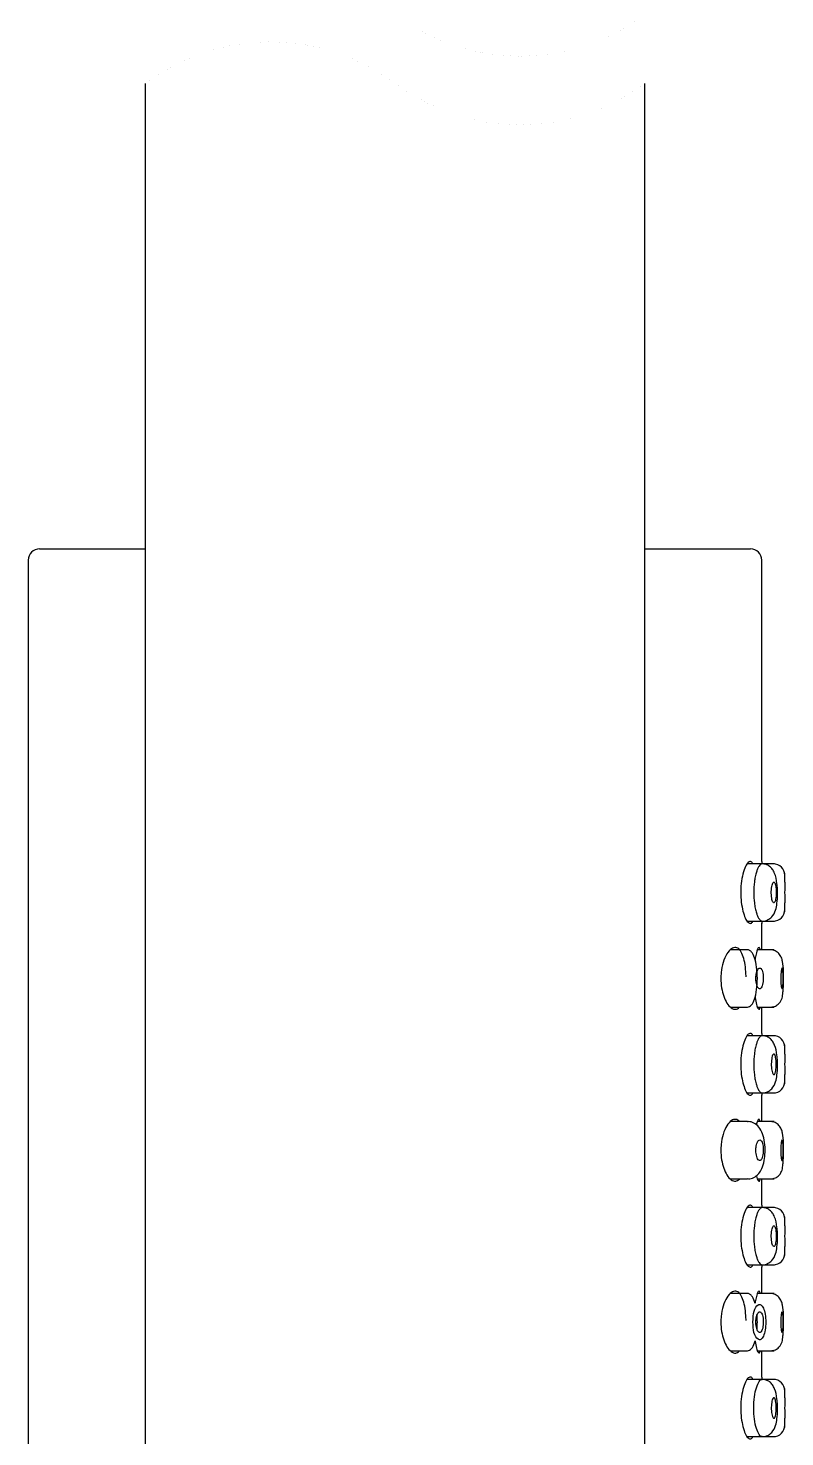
# Model space of a CAD drawing. Header units: millimetres. Extents: x -60 to 7633, y -2614 to 2146.
# Drawn here: x 2030.8 to 2063.8, y 1764.4 to 1825.8 of the extents above; entities that cross this region are included whole.
import ezdxf

# ---------------------------------------------------------------- set-up
doc = ezdxf.new("R2010")
doc.units = ezdxf.units.MM
doc.layers.get('0').update_dxf_attribs({"color": 250})

msp = doc.modelspace()

# ---------------------------------------------------------------- linework, layer by layer
at = {"linetype": 'Continuous'}
for p, q in [((2035.927, 1823.437), (2035.927, 1597.449)), ((2057.727, 1597.449), (2057.727, 1823.437)), ((2030.827, 1802.625), (2030.827, 1728.625)), ((2031.327, 1803.125), (2035.927, 1803.125)), ((2057.727, 1803.125), (2062.327, 1803.125)), ((2062.827, 1789.475), (2062.827, 1802.625)), ((2062.835, 1789.375), (2062.186, 1789.375)), ((2063.377, 1789.375), (2062.835, 1789.375)), ((2063.827, 1788.576), (2063.827, 1788.975)), ((2063.827, 1787.275), (2063.827, 1787.679)), ((2062.19, 1786.875), (2062.835, 1786.875)), ((2062.827, 1785.625), (2062.827, 1786.791)), ((2062.835, 1786.875), (2063.377, 1786.875)), ((2062.198, 1785.625), (2061.458, 1785.625)), ((2063.36, 1785.625), (2062.632, 1785.625)), ((2061.454, 1783.125), (2062.197, 1783.125)), ((2062.635, 1783.125), (2063.36, 1783.125)), ((2062.827, 1781.975), (2062.827, 1783.125)), ((2062.835, 1781.875), (2062.186, 1781.875)), ((2063.377, 1781.875), (2062.835, 1781.875)), ((2063.827, 1781.075), (2063.827, 1781.475)), ((2063.827, 1779.775), (2063.827, 1780.18)), ((2062.19, 1779.375), (2062.835, 1779.375)), ((2062.827, 1778.125), (2062.827, 1779.291)), ((2062.835, 1779.375), (2063.377, 1779.375)), ((2062.197, 1778.125), (2061.458, 1778.125)), ((2063.36, 1778.125), (2062.632, 1778.125)), ((2061.454, 1775.625), (2062.197, 1775.625)), ((2062.635, 1775.625), (2063.36, 1775.625)), ((2062.827, 1774.475), (2062.827, 1775.625)), ((2062.835, 1774.375), (2062.186, 1774.375)), ((2063.377, 1774.375), (2062.835, 1774.375)), ((2063.827, 1773.575), (2063.827, 1773.975)), ((2063.827, 1772.275), (2063.827, 1772.68)), ((2062.19, 1771.875), (2062.835, 1771.875)), ((2062.835, 1771.875), (2063.377, 1771.875)), ((2062.827, 1770.625), (2062.827, 1771.791)), ((2062.198, 1770.625), (2061.458, 1770.625)), ((2063.36, 1770.625), (2062.632, 1770.625)), ((2061.454, 1768.125), (2062.197, 1768.125)), ((2062.635, 1768.125), (2063.36, 1768.125)), ((2062.827, 1766.975), (2062.827, 1768.125)), ((2062.835, 1766.875), (2062.186, 1766.875)), ((2063.377, 1766.875), (2062.835, 1766.875)), ((2063.827, 1766.075), (2063.827, 1766.475)), ((2063.827, 1764.775), (2063.827, 1765.18)), ((2062.19, 1764.375), (2062.835, 1764.375)), ((2062.835, 1764.375), (2063.377, 1764.375))]:
    msp.add_line(p, q, dxfattribs=at)
at = {"linetype": 'Continuous', "const_width": 0.0005}
for points in [[(2035.927, 1826.437, -0.333333), (2046.827, 1826.437, 0.333333), (2057.727, 1826.437, 0.333333)], [(2035.927, 1823.437, -0.333333), (2046.827, 1823.437, 0.333333), (2057.727, 1823.437, 0.333333)]]:
    msp.add_lwpolyline(points, format="xyb", dxfattribs=at)
at = {"linetype": 'Continuous'}
for centre, radius, start, end in [((2031.327, 1802.625), 0.5, 90, 180), ((2062.327, 1802.625), 0.5, 0, 90), ((2078.772, 1788.125), 16.001, 175.16019, 175.49453), ((2063.327, 1788.875), 0.5, 0, 90), ((2080.906, 1788.125), 17.085, 178.48697, 181.5128), ((2063.327, 1787.375), 0.5, 270, 360), ((2078.772, 1788.125), 16.001, 184.52949, 184.83908), ((2078.772, 1780.625), 16.001, 175.16019, 175.49453), ((2063.327, 1781.375), 0.5, 0, 90), ((2080.843, 1780.625), 17.022, 178.48413, 181.51565), ((2063.327, 1779.875), 0.5, 270, 360), ((2078.772, 1780.625), 16.001, 184.52949, 184.83908), ((2078.772, 1773.125), 16.001, 175.16019, 175.49453), ((2063.327, 1773.875), 0.5, 0, 90), ((2080.843, 1773.125), 17.022, 178.48413, 181.51565), ((2078.772, 1773.125), 16.001, 184.52949, 184.83908), ((2063.327, 1772.375), 0.5, 270, 360), ((2078.772, 1765.625), 16.001, 175.16019, 175.49453), ((2063.327, 1766.375), 0.5, 0, 90), ((2080.821, 1765.625), 17, 178.48313, 181.51665), ((2063.327, 1764.875), 0.5, 270, 360)]:
    msp.add_arc(centre, radius, start, end, dxfattribs=at)
for points, knots in [([(2062.439, 1789.379), (2062.437, 1789.383), (2062.435, 1789.387), (2062.433, 1789.39), (2062.401, 1789.443), (2062.365, 1789.471), (2062.327, 1789.474), (2062.287, 1789.478), (2062.245, 1789.454), (2062.204, 1789.407), (2062.161, 1789.358), (2062.118, 1789.282), (2062.079, 1789.185), (2062.04, 1789.088), (2062.004, 1788.966), (2061.976, 1788.831), (2061.948, 1788.701), (2061.928, 1788.553), (2061.916, 1788.401), (2061.91, 1788.311), (2061.906, 1788.217), (2061.906, 1788.125)], [0.6879539, 0.6879539, 0.6879539, 0.6879539, 0.6915413, 0.6915413, 0.6915413, 0.7453074, 0.7453074, 0.7453074, 0.8005377, 0.8005377, 0.8005377, 0.8570531, 0.8570531, 0.8570531, 0.9135236, 0.9135236, 0.9135236, 0.9679166, 0.9679166, 0.9679166, 1, 1, 1, 1]), ([(2062.819, 1789.373), (2062.812, 1789.372), (2062.804, 1789.37), (2062.773, 1789.354), (2062.739, 1789.325), (2062.677, 1789.234), (2062.659, 1789.197), (2062.62, 1789.105), (2062.606, 1789.068), (2062.572, 1788.96), (2062.552, 1788.881), (2062.522, 1788.736), (2062.51, 1788.66), (2062.48, 1788.43), (2062.47, 1788.273), (2062.47, 1788.125)], [0.7661255, 0.7661255, 0.7661255, 0.7661255, 0.78125, 0.78125, 0.8125, 0.8125, 0.84375, 0.84375, 0.875, 0.875, 0.90625, 0.90625, 0.9375, 0.9375, 1, 1, 1, 1]), ([(2063.508, 1788.165), (2063.508, 1788.204), (2063.506, 1788.318), (2063.482, 1788.609), (2063.419, 1788.905), (2063.295, 1789.139), (2063.171, 1789.271), (2063.013, 1789.358), (2062.9, 1789.37), (2062.834, 1789.375)], [0, 0, 0, 0, 0.059091, 0.197654, 0.473298, 0.609333, 0.743402, 0.874101, 1, 1, 1, 1]), ([(2063.451, 1788.129), (2063.451, 1788.179), (2063.449, 1788.229), (2063.445, 1788.277), (2063.442, 1788.324), (2063.437, 1788.369), (2063.43, 1788.408), (2063.423, 1788.447), (2063.415, 1788.481), (2063.405, 1788.508), (2063.396, 1788.534), (2063.385, 1788.554), (2063.374, 1788.565), (2063.363, 1788.576), (2063.351, 1788.579), (2063.339, 1788.573), (2063.327, 1788.568), (2063.315, 1788.553), (2063.304, 1788.531), (2063.292, 1788.509), (2063.281, 1788.479), (2063.272, 1788.443), (2063.263, 1788.407), (2063.255, 1788.363), (2063.249, 1788.317), (2063.243, 1788.271), (2063.239, 1788.22), (2063.238, 1788.169), (2063.236, 1788.119), (2063.237, 1788.067), (2063.24, 1788.017), (2063.243, 1787.969), (2063.248, 1787.922), (2063.255, 1787.88), (2063.262, 1787.838), (2063.271, 1787.8), (2063.281, 1787.77), (2063.291, 1787.739), (2063.302, 1787.714), (2063.313, 1787.698), (2063.325, 1787.682), (2063.337, 1787.673), (2063.349, 1787.674), (2063.361, 1787.674), (2063.373, 1787.683), (2063.384, 1787.7), (2063.395, 1787.717), (2063.405, 1787.742), (2063.414, 1787.774), (2063.423, 1787.807), (2063.43, 1787.846), (2063.436, 1787.89), (2063.442, 1787.933), (2063.446, 1787.982), (2063.448, 1788.032), (2063.45, 1788.063), (2063.451, 1788.096), (2063.451, 1788.129)], [0, 0, 0, 0, 0.05309, 0.05309, 0.05309, 0.106195, 0.106195, 0.106195, 0.159111, 0.159111, 0.159111, 0.212033, 0.212033, 0.212033, 0.265321, 0.265321, 0.265321, 0.319255, 0.319255, 0.319255, 0.373828, 0.373828, 0.373828, 0.428642, 0.428642, 0.428642, 0.483083, 0.483083, 0.483083, 0.536726, 0.536726, 0.536726, 0.589633, 0.589633, 0.589633, 0.642279, 0.642279, 0.642279, 0.695203, 0.695203, 0.695203, 0.748712, 0.748712, 0.748712, 0.802793, 0.802793, 0.802793, 0.857205, 0.857205, 0.857205, 0.911645, 0.911645, 0.911645, 0.965868, 0.965868, 0.965868, 1, 1, 1, 1]), ([(2061.906, 1788.125), (2061.906, 1787.98), (2061.915, 1787.832), (2061.931, 1787.696), (2061.947, 1787.559), (2061.971, 1787.429), (2061.999, 1787.315), (2062.029, 1787.198), (2062.064, 1787.095), (2062.101, 1787.013), (2062.14, 1786.927), (2062.182, 1786.862), (2062.223, 1786.822), (2062.266, 1786.781), (2062.309, 1786.766), (2062.348, 1786.779), (2062.379, 1786.79), (2062.408, 1786.818), (2062.434, 1786.862)], [0, 0, 0, 0, 0.050704, 0.050704, 0.050704, 0.1013146, 0.1013146, 0.1013146, 0.1533526, 0.1533526, 0.1533526, 0.20813, 0.20813, 0.20813, 0.2646734, 0.2646734, 0.2646734, 0.3092375, 0.3092375, 0.3092375, 0.3092375]), ([(2062.47, 1788.125), (2062.47, 1787.976), (2062.48, 1787.819), (2062.51, 1787.59), (2062.522, 1787.514), (2062.552, 1787.369), (2062.572, 1787.29), (2062.606, 1787.182), (2062.62, 1787.145), (2062.659, 1787.053), (2062.677, 1787.016), (2062.739, 1786.924), (2062.773, 1786.895), (2062.804, 1786.88), (2062.813, 1786.877), (2062.826, 1786.875), (2062.826, 1786.875), (2062.834, 1786.875), (2062.834, 1786.875), (2062.835, 1786.875)], [0, 0, 0, 0, 0.0625, 0.0625, 0.09375, 0.09375, 0.125, 0.125, 0.15625, 0.15625, 0.1875, 0.1875, 0.21875, 0.21875, 0.234375, 0.234375, 0.25, 0.25, 0.2514514, 0.2514514, 0.2514514, 0.2514514]), ([(2062.834, 1786.875), (2062.882, 1786.877), (2062.96, 1786.883), (2063.112, 1786.936), (2063.3, 1787.074), (2063.437, 1787.342), (2063.491, 1787.654), (2063.514, 1787.954), (2063.51, 1788.121), (2063.508, 1788.165)], [0, 0, 0, 0, 0.086252, 0.166994, 0.311205, 0.530411, 0.720896, 0.936824, 1, 1, 1, 1]), ([(2062.136, 1784.448), (2062.135, 1784.522), (2062.132, 1784.595), (2062.127, 1784.666), (2062.117, 1784.807), (2062.101, 1784.944), (2062.077, 1785.066), (2062.054, 1785.191), (2062.023, 1785.303), (2061.987, 1785.396), (2061.949, 1785.492), (2061.905, 1785.57), (2061.856, 1785.624), (2061.805, 1785.681), (2061.748, 1785.715), (2061.689, 1785.723), (2061.627, 1785.731), (2061.56, 1785.712), (2061.495, 1785.667), (2061.427, 1785.619), (2061.359, 1785.542), (2061.297, 1785.441), (2061.236, 1785.341), (2061.18, 1785.213), (2061.137, 1785.068), (2061.097, 1784.935), (2061.067, 1784.782), (2061.051, 1784.626), (2061.043, 1784.543), (2061.039, 1784.459), (2061.039, 1784.375)], [0.508488, 0.508488, 0.508488, 0.508488, 0.5333769, 0.5333769, 0.5333769, 0.5827379, 0.5827379, 0.5827379, 0.6327427, 0.6327427, 0.6327427, 0.6844556, 0.6844556, 0.6844556, 0.7389087, 0.7389087, 0.7389087, 0.7966828, 0.7966828, 0.7966828, 0.8569905, 0.8569905, 0.8569905, 0.9167291, 0.9167291, 0.9167291, 0.9715896, 0.9715896, 0.9715896, 1, 1, 1, 1]), ([(2062.197, 1783.125), (2062.262, 1783.125), (2062.326, 1783.16), (2062.429, 1783.283), (2062.47, 1783.362), (2062.545, 1783.58), (2062.578, 1783.731), (2062.619, 1784.041), (2062.629, 1784.208), (2062.629, 1784.54), (2062.619, 1784.707), (2062.578, 1785.016), (2062.544, 1785.171), (2062.471, 1785.384), (2062.433, 1785.459), (2062.354, 1785.555), (2062.325, 1785.581), (2062.278, 1785.607), (2062.262, 1785.614), (2062.228, 1785.623), (2062.203, 1785.625), (2062.192, 1785.625)], [0.2516026, 0.2516026, 0.2516026, 0.2516026, 0.3125, 0.3125, 0.375, 0.375, 0.4375, 0.4375, 0.5, 0.5, 0.5625, 0.5625, 0.625, 0.625, 0.6875, 0.6875, 0.71875, 0.71875, 0.734375, 0.734375, 0.7499062, 0.7499062, 0.7499062, 0.7499062]), ([(2062.756, 1785.632), (2062.755, 1785.638), (2062.753, 1785.643), (2062.752, 1785.649), (2062.738, 1785.699), (2062.721, 1785.724), (2062.702, 1785.725), (2062.683, 1785.725), (2062.661, 1785.699), (2062.64, 1785.65), (2062.617, 1785.6), (2062.594, 1785.524), (2062.573, 1785.429), (2062.558, 1785.362), (2062.543, 1785.284), (2062.53, 1785.199)], [0.6899944, 0.6899944, 0.6899944, 0.6899944, 0.695828, 0.695828, 0.695828, 0.7492843, 0.7492843, 0.7492843, 0.803103, 0.803103, 0.803103, 0.8574733, 0.8574733, 0.8574733, 0.8957943, 0.8957943, 0.8957943, 0.8957943]), ([(2063.769, 1784.184), (2063.769, 1784.185), (2063.772, 1784.264), (2063.772, 1784.447), (2063.767, 1784.773), (2063.751, 1785.049), (2063.68, 1785.3), (2063.58, 1785.467), (2063.416, 1785.597), (2063.284, 1785.616), (2063.206, 1785.625)], [0, 0, 0, 0, 0.001751, 0.131982, 0.259436, 0.504778, 0.621685, 0.741983, 0.869237, 1, 1, 1, 1]), ([(2062.565, 1784.368), (2062.565, 1784.319), (2062.568, 1784.269), (2062.574, 1784.223), (2062.58, 1784.176), (2062.589, 1784.132), (2062.601, 1784.094), (2062.612, 1784.056), (2062.626, 1784.022), (2062.641, 1783.995), (2062.657, 1783.969), (2062.674, 1783.948), (2062.692, 1783.937), (2062.71, 1783.925), (2062.728, 1783.921), (2062.746, 1783.926), (2062.765, 1783.931), (2062.783, 1783.944), (2062.799, 1783.966), (2062.815, 1783.988), (2062.83, 1784.019), (2062.843, 1784.055), (2062.856, 1784.091), (2062.866, 1784.135), (2062.874, 1784.182), (2062.881, 1784.228), (2062.886, 1784.278), (2062.888, 1784.33), (2062.89, 1784.38), (2062.889, 1784.432), (2062.885, 1784.481), (2062.882, 1784.529), (2062.875, 1784.576), (2062.866, 1784.618), (2062.858, 1784.66), (2062.846, 1784.698), (2062.833, 1784.728), (2062.82, 1784.759), (2062.805, 1784.784), (2062.789, 1784.8), (2062.772, 1784.817), (2062.754, 1784.826), (2062.737, 1784.826), (2062.719, 1784.826), (2062.7, 1784.818), (2062.682, 1784.801), (2062.664, 1784.785), (2062.647, 1784.759), (2062.631, 1784.727), (2062.616, 1784.695), (2062.602, 1784.654), (2062.592, 1784.61), (2062.581, 1784.566), (2062.573, 1784.516), (2062.569, 1784.465), (2062.566, 1784.433), (2062.565, 1784.401), (2062.565, 1784.368)], [0, 0, 0, 0, 0.051673, 0.051673, 0.051673, 0.103341, 0.103341, 0.103341, 0.155144, 0.155144, 0.155144, 0.207953, 0.207953, 0.207953, 0.262069, 0.262069, 0.262069, 0.317189, 0.317189, 0.317189, 0.372633, 0.372633, 0.372633, 0.427693, 0.427693, 0.427693, 0.481903, 0.481903, 0.481903, 0.535133, 0.535133, 0.535133, 0.587562, 0.587562, 0.587562, 0.639624, 0.639624, 0.639624, 0.691919, 0.691919, 0.691919, 0.745059, 0.745059, 0.745059, 0.799425, 0.799425, 0.799425, 0.854893, 0.854893, 0.854893, 0.91071, 0.91071, 0.91071, 0.965766, 0.965766, 0.965766, 1, 1, 1, 1]), ([(2063.709, 1783.923), (2063.703, 1783.922), (2063.697, 1783.931), (2063.691, 1783.947), (2063.685, 1783.963), (2063.679, 1783.988), (2063.674, 1784.019), (2063.669, 1784.05), (2063.664, 1784.089), (2063.66, 1784.131), (2063.656, 1784.173), (2063.653, 1784.221), (2063.652, 1784.27), (2063.65, 1784.319), (2063.65, 1784.37), (2063.65, 1784.42), (2063.651, 1784.47), (2063.653, 1784.52), (2063.656, 1784.565), (2063.659, 1784.611), (2063.664, 1784.654), (2063.668, 1784.69), (2063.673, 1784.726), (2063.679, 1784.757), (2063.685, 1784.779), (2063.691, 1784.801), (2063.697, 1784.816), (2063.703, 1784.822), (2063.709, 1784.828), (2063.715, 1784.825), (2063.721, 1784.814), (2063.726, 1784.803), (2063.731, 1784.783), (2063.736, 1784.756), (2063.74, 1784.729), (2063.744, 1784.695), (2063.747, 1784.656), (2063.75, 1784.616), (2063.752, 1784.571), (2063.754, 1784.524), (2063.755, 1784.476), (2063.756, 1784.425), (2063.756, 1784.375), (2063.756, 1784.324), (2063.755, 1784.273), (2063.754, 1784.226), (2063.752, 1784.178), (2063.75, 1784.132), (2063.747, 1784.093), (2063.744, 1784.053), (2063.74, 1784.019), (2063.735, 1783.992), (2063.731, 1783.965), (2063.726, 1783.945), (2063.72, 1783.934), (2063.717, 1783.927), (2063.713, 1783.923), (2063.709, 1783.923)], [0, 0, 0, 0, 0.053623, 0.053623, 0.053623, 0.107255, 0.107255, 0.107255, 0.160744, 0.160744, 0.160744, 0.214071, 0.214071, 0.214071, 0.267393, 0.267393, 0.267393, 0.320932, 0.320932, 0.320932, 0.374831, 0.374831, 0.374831, 0.429008, 0.429008, 0.429008, 0.483184, 0.483184, 0.483184, 0.537075, 0.537075, 0.537075, 0.590597, 0.590597, 0.590597, 0.643901, 0.643901, 0.643901, 0.697222, 0.697222, 0.697222, 0.75072, 0.75072, 0.75072, 0.804427, 0.804427, 0.804427, 0.858286, 0.858286, 0.858286, 0.91222, 0.91222, 0.91222, 0.966164, 0.966164, 0.966164, 1, 1, 1, 1]), ([(2061.039, 1784.375), (2061.039, 1784.235), (2061.051, 1784.094), (2061.072, 1783.963), (2061.094, 1783.832), (2061.125, 1783.708), (2061.163, 1783.598), (2061.204, 1783.483), (2061.252, 1783.382), (2061.303, 1783.299), (2061.36, 1783.208), (2061.422, 1783.137), (2061.484, 1783.091), (2061.551, 1783.041), (2061.619, 1783.019), (2061.684, 1783.026), (2061.741, 1783.032), (2061.797, 1783.062), (2061.847, 1783.115)], [0, 0, 0, 0, 0.0475921, 0.0475921, 0.0475921, 0.0950218, 0.0950218, 0.0950218, 0.1448396, 0.1448396, 0.1448396, 0.1999295, 0.1999295, 0.1999295, 0.2593733, 0.2593733, 0.2593733, 0.3121883, 0.3121883, 0.3121883, 0.3121883]), ([(2063.206, 1783.125), (2063.286, 1783.133), (2063.414, 1783.149), (2063.576, 1783.265), (2063.665, 1783.395), (2063.724, 1783.552), (2063.745, 1783.72), (2063.763, 1783.963), (2063.767, 1784.099), (2063.769, 1784.184)], [0, 0, 0, 0, 0.148748, 0.278505, 0.391118, 0.495028, 0.721028, 0.853029, 1, 1, 1, 1]), ([(2062.53, 1783.553), (2062.53, 1783.55), (2062.531, 1783.547), (2062.531, 1783.544), (2062.549, 1783.426), (2062.57, 1783.323), (2062.592, 1783.242), (2062.614, 1783.159), (2062.637, 1783.098), (2062.659, 1783.062), (2062.68, 1783.026), (2062.701, 1783.016), (2062.719, 1783.032), (2062.732, 1783.044), (2062.744, 1783.071), (2062.754, 1783.111)], [0.1040307, 0.1040307, 0.1040307, 0.1040307, 0.1053175, 0.1053175, 0.1053175, 0.158583, 0.158583, 0.158583, 0.2128465, 0.2128465, 0.2128465, 0.2674655, 0.2674655, 0.2674655, 0.3077834, 0.3077834, 0.3077834, 0.3077834]), ([(2062.439, 1781.879), (2062.437, 1781.883), (2062.435, 1781.887), (2062.433, 1781.89), (2062.401, 1781.943), (2062.365, 1781.971), (2062.327, 1781.974), (2062.287, 1781.978), (2062.245, 1781.954), (2062.204, 1781.907), (2062.161, 1781.858), (2062.118, 1781.782), (2062.079, 1781.685), (2062.04, 1781.588), (2062.004, 1781.466), (2061.976, 1781.331), (2061.948, 1781.201), (2061.928, 1781.053), (2061.916, 1780.901), (2061.91, 1780.811), (2061.906, 1780.717), (2061.906, 1780.625)], [0.6879539, 0.6879539, 0.6879539, 0.6879539, 0.6915413, 0.6915413, 0.6915413, 0.7453074, 0.7453074, 0.7453074, 0.8005377, 0.8005377, 0.8005377, 0.8570531, 0.8570531, 0.8570531, 0.9135236, 0.9135236, 0.9135236, 0.9679166, 0.9679166, 0.9679166, 1, 1, 1, 1]), ([(2062.819, 1781.873), (2062.812, 1781.872), (2062.804, 1781.87), (2062.773, 1781.854), (2062.739, 1781.825), (2062.677, 1781.734), (2062.659, 1781.697), (2062.62, 1781.605), (2062.606, 1781.568), (2062.572, 1781.46), (2062.552, 1781.381), (2062.522, 1781.236), (2062.51, 1781.16), (2062.48, 1780.93), (2062.47, 1780.773), (2062.47, 1780.625)], [0.7661255, 0.7661255, 0.7661255, 0.7661255, 0.78125, 0.78125, 0.8125, 0.8125, 0.84375, 0.84375, 0.875, 0.875, 0.90625, 0.90625, 0.9375, 0.9375, 1, 1, 1, 1]), ([(2063.508, 1780.665), (2063.508, 1780.704), (2063.506, 1780.818), (2063.482, 1781.109), (2063.419, 1781.405), (2063.295, 1781.639), (2063.171, 1781.771), (2063.013, 1781.858), (2062.9, 1781.87), (2062.834, 1781.875)], [0, 0, 0, 0, 0.059091, 0.197654, 0.473298, 0.609333, 0.743402, 0.874101, 1, 1, 1, 1]), ([(2063.451, 1780.627), (2063.451, 1780.576), (2063.449, 1780.525), (2063.445, 1780.478), (2063.442, 1780.43), (2063.437, 1780.385), (2063.43, 1780.346), (2063.423, 1780.306), (2063.415, 1780.272), (2063.405, 1780.245), (2063.396, 1780.218), (2063.385, 1780.198), (2063.373, 1780.186), (2063.362, 1780.175), (2063.35, 1780.172), (2063.338, 1780.177), (2063.325, 1780.183), (2063.313, 1780.197), (2063.302, 1780.22), (2063.29, 1780.242), (2063.28, 1780.272), (2063.27, 1780.308), (2063.261, 1780.344), (2063.254, 1780.387), (2063.248, 1780.433), (2063.243, 1780.478), (2063.239, 1780.528), (2063.238, 1780.578), (2063.236, 1780.627), (2063.237, 1780.678), (2063.24, 1780.726), (2063.243, 1780.775), (2063.248, 1780.822), (2063.255, 1780.864), (2063.262, 1780.907), (2063.271, 1780.945), (2063.281, 1780.976), (2063.291, 1781.008), (2063.303, 1781.033), (2063.314, 1781.05), (2063.326, 1781.067), (2063.339, 1781.075), (2063.351, 1781.075), (2063.363, 1781.075), (2063.375, 1781.066), (2063.386, 1781.048), (2063.397, 1781.031), (2063.407, 1781.005), (2063.415, 1780.973), (2063.424, 1780.941), (2063.431, 1780.902), (2063.437, 1780.859), (2063.442, 1780.816), (2063.446, 1780.768), (2063.449, 1780.719), (2063.45, 1780.689), (2063.451, 1780.658), (2063.451, 1780.627)], [0, 0, 0, 0, 0.053409, 0.053409, 0.053409, 0.106804, 0.106804, 0.106804, 0.160417, 0.160417, 0.160417, 0.214376, 0.214376, 0.214376, 0.268642, 0.268642, 0.268642, 0.323048, 0.323048, 0.323048, 0.377292, 0.377292, 0.377292, 0.43105, 0.43105, 0.43105, 0.484201, 0.484201, 0.484201, 0.536975, 0.536975, 0.536975, 0.589863, 0.589863, 0.589863, 0.643316, 0.643316, 0.643316, 0.697458, 0.697458, 0.697458, 0.752017, 0.752017, 0.752017, 0.806512, 0.806512, 0.806512, 0.860575, 0.860575, 0.860575, 0.914125, 0.914125, 0.914125, 0.967322, 0.967322, 0.967322, 1, 1, 1, 1]), ([(2061.906, 1780.625), (2061.906, 1780.48), (2061.915, 1780.332), (2061.931, 1780.196), (2061.947, 1780.059), (2061.971, 1779.929), (2061.999, 1779.815), (2062.029, 1779.698), (2062.064, 1779.595), (2062.101, 1779.513), (2062.14, 1779.427), (2062.182, 1779.362), (2062.223, 1779.322), (2062.266, 1779.281), (2062.309, 1779.266), (2062.348, 1779.279), (2062.379, 1779.29), (2062.408, 1779.318), (2062.434, 1779.362)], [0, 0, 0, 0, 0.050704, 0.050704, 0.050704, 0.1013146, 0.1013146, 0.1013146, 0.1533526, 0.1533526, 0.1533526, 0.20813, 0.20813, 0.20813, 0.2646734, 0.2646734, 0.2646734, 0.3092375, 0.3092375, 0.3092375, 0.3092375]), ([(2062.47, 1780.625), (2062.47, 1780.476), (2062.48, 1780.319), (2062.51, 1780.09), (2062.522, 1780.014), (2062.552, 1779.869), (2062.572, 1779.79), (2062.606, 1779.682), (2062.62, 1779.645), (2062.659, 1779.553), (2062.677, 1779.516), (2062.739, 1779.424), (2062.773, 1779.395), (2062.804, 1779.38), (2062.813, 1779.377), (2062.826, 1779.375), (2062.826, 1779.375), (2062.834, 1779.375), (2062.834, 1779.375), (2062.835, 1779.375)], [0, 0, 0, 0, 0.0625, 0.0625, 0.09375, 0.09375, 0.125, 0.125, 0.15625, 0.15625, 0.1875, 0.1875, 0.21875, 0.21875, 0.234375, 0.234375, 0.25, 0.25, 0.2514514, 0.2514514, 0.2514514, 0.2514514]), ([(2062.834, 1779.375), (2062.882, 1779.377), (2062.96, 1779.383), (2063.112, 1779.436), (2063.3, 1779.574), (2063.437, 1779.842), (2063.491, 1780.154), (2063.514, 1780.454), (2063.51, 1780.621), (2063.508, 1780.665)], [0, 0, 0, 0, 0.086252, 0.166994, 0.311205, 0.530411, 0.720896, 0.936824, 1, 1, 1, 1]), ([(2061.855, 1778.125), (2061.805, 1778.182), (2061.748, 1778.215), (2061.689, 1778.223), (2061.627, 1778.231), (2061.56, 1778.212), (2061.495, 1778.167), (2061.427, 1778.119), (2061.359, 1778.042), (2061.297, 1777.941), (2061.236, 1777.841), (2061.18, 1777.713), (2061.137, 1777.568), (2061.097, 1777.435), (2061.067, 1777.282), (2061.051, 1777.126), (2061.043, 1777.043), (2061.039, 1776.959), (2061.039, 1776.875)], [0.6847528, 0.6847528, 0.6847528, 0.6847528, 0.7389087, 0.7389087, 0.7389087, 0.7966828, 0.7966828, 0.7966828, 0.8569905, 0.8569905, 0.8569905, 0.9167291, 0.9167291, 0.9167291, 0.9715896, 0.9715896, 0.9715896, 1, 1, 1, 1]), ([(2062.967, 1776.791), (2062.968, 1776.797), (2062.981, 1776.928), (2062.954, 1777.233), (2062.875, 1777.592), (2062.725, 1777.88), (2062.5, 1778.062), (2062.302, 1778.136), (2062.211, 1778.12), (2062.196, 1778.117)], [0, 0, 0, 0, 0.008997, 0.225722, 0.447772, 0.664538, 0.829134, 0.97544, 1, 1, 1, 1]), ([(2062.756, 1778.132), (2062.755, 1778.138), (2062.753, 1778.143), (2062.752, 1778.149), (2062.738, 1778.199), (2062.721, 1778.224), (2062.702, 1778.225), (2062.683, 1778.225), (2062.661, 1778.199), (2062.64, 1778.15), (2062.622, 1778.109), (2062.603, 1778.052), (2062.585, 1777.982)], [0.6899944, 0.6899944, 0.6899944, 0.6899944, 0.695828, 0.695828, 0.695828, 0.7492843, 0.7492843, 0.7492843, 0.803103, 0.803103, 0.803103, 0.8470813, 0.8470813, 0.8470813, 0.8470813]), ([(2063.769, 1776.684), (2063.769, 1776.685), (2063.772, 1776.764), (2063.772, 1776.947), (2063.767, 1777.273), (2063.751, 1777.549), (2063.68, 1777.8), (2063.58, 1777.967), (2063.416, 1778.097), (2063.284, 1778.116), (2063.206, 1778.125)], [0, 0, 0, 0, 0.001751, 0.131982, 0.259436, 0.504778, 0.621685, 0.741983, 0.869237, 1, 1, 1, 1]), ([(2061.039, 1776.875), (2061.039, 1776.735), (2061.051, 1776.594), (2061.072, 1776.463), (2061.094, 1776.332), (2061.125, 1776.208), (2061.163, 1776.098), (2061.204, 1775.983), (2061.252, 1775.882), (2061.303, 1775.799), (2061.36, 1775.708), (2061.422, 1775.637), (2061.484, 1775.591), (2061.551, 1775.541), (2061.619, 1775.519), (2061.684, 1775.526), (2061.741, 1775.532), (2061.797, 1775.562), (2061.847, 1775.615)], [0, 0, 0, 0, 0.0475921, 0.0475921, 0.0475921, 0.0950218, 0.0950218, 0.0950218, 0.1448396, 0.1448396, 0.1448396, 0.1999295, 0.1999295, 0.1999295, 0.2593733, 0.2593733, 0.2593733, 0.3121883, 0.3121883, 0.3121883, 0.3121883]), ([(2062.197, 1775.637), (2062.234, 1775.633), (2062.344, 1775.624), (2062.535, 1775.71), (2062.71, 1775.867), (2062.848, 1776.097), (2062.94, 1776.407), (2062.959, 1776.654), (2062.967, 1776.791)], [0, 0, 0, 0, 0.064922, 0.226085, 0.371981, 0.539351, 0.781211, 1, 1, 1, 1]), ([(2062.565, 1776.871), (2062.565, 1776.822), (2062.568, 1776.772), (2062.574, 1776.726), (2062.58, 1776.679), (2062.589, 1776.635), (2062.601, 1776.597), (2062.612, 1776.558), (2062.626, 1776.524), (2062.642, 1776.497), (2062.657, 1776.47), (2062.675, 1776.45), (2062.693, 1776.438), (2062.711, 1776.425), (2062.729, 1776.422), (2062.748, 1776.427), (2062.766, 1776.431), (2062.784, 1776.445), (2062.8, 1776.467), (2062.816, 1776.489), (2062.831, 1776.52), (2062.844, 1776.556), (2062.856, 1776.593), (2062.867, 1776.636), (2062.874, 1776.682), (2062.882, 1776.728), (2062.886, 1776.778), (2062.888, 1776.829), (2062.89, 1776.878), (2062.889, 1776.93), (2062.885, 1776.979), (2062.882, 1777.027), (2062.875, 1777.074), (2062.866, 1777.116), (2062.857, 1777.158), (2062.846, 1777.195), (2062.833, 1777.226), (2062.82, 1777.257), (2062.804, 1777.282), (2062.788, 1777.299), (2062.772, 1777.316), (2062.754, 1777.325), (2062.736, 1777.325), (2062.717, 1777.325), (2062.699, 1777.317), (2062.681, 1777.3), (2062.663, 1777.284), (2062.645, 1777.258), (2062.63, 1777.226), (2062.615, 1777.193), (2062.601, 1777.153), (2062.591, 1777.109), (2062.58, 1777.065), (2062.573, 1777.016), (2062.569, 1776.966), (2062.566, 1776.935), (2062.565, 1776.903), (2062.565, 1776.871)], [0, 0, 0, 0, 0.051857, 0.051857, 0.051857, 0.103691, 0.103691, 0.103691, 0.155924, 0.155924, 0.155924, 0.209346, 0.209346, 0.209346, 0.26399, 0.26399, 0.26399, 0.319323, 0.319323, 0.319323, 0.374579, 0.374579, 0.374579, 0.429149, 0.429149, 0.429149, 0.48279, 0.48279, 0.48279, 0.535601, 0.535601, 0.535601, 0.58792, 0.58792, 0.58792, 0.640219, 0.640219, 0.640219, 0.693011, 0.693011, 0.693011, 0.746724, 0.746724, 0.746724, 0.801502, 0.801502, 0.801502, 0.857013, 0.857013, 0.857013, 0.912434, 0.912434, 0.912434, 0.966823, 0.966823, 0.966823, 1, 1, 1, 1]), ([(2063.65, 1776.874), (2063.65, 1776.924), (2063.651, 1776.975), (2063.654, 1777.022), (2063.656, 1777.07), (2063.66, 1777.115), (2063.664, 1777.155), (2063.668, 1777.194), (2063.674, 1777.229), (2063.679, 1777.256), (2063.685, 1777.283), (2063.691, 1777.303), (2063.697, 1777.314), (2063.703, 1777.325), (2063.71, 1777.328), (2063.715, 1777.322), (2063.721, 1777.316), (2063.727, 1777.302), (2063.731, 1777.279), (2063.736, 1777.257), (2063.74, 1777.227), (2063.744, 1777.191), (2063.747, 1777.156), (2063.75, 1777.113), (2063.752, 1777.068), (2063.754, 1777.022), (2063.756, 1776.973), (2063.756, 1776.923), (2063.756, 1776.873), (2063.756, 1776.821), (2063.755, 1776.772), (2063.754, 1776.723), (2063.752, 1776.675), (2063.75, 1776.633), (2063.747, 1776.59), (2063.744, 1776.552), (2063.74, 1776.521), (2063.736, 1776.49), (2063.731, 1776.465), (2063.726, 1776.449), (2063.72, 1776.432), (2063.715, 1776.424), (2063.709, 1776.424), (2063.703, 1776.425), (2063.696, 1776.434), (2063.69, 1776.451), (2063.684, 1776.469), (2063.678, 1776.494), (2063.673, 1776.526), (2063.668, 1776.558), (2063.663, 1776.597), (2063.659, 1776.64), (2063.656, 1776.683), (2063.653, 1776.731), (2063.652, 1776.78), (2063.651, 1776.811), (2063.65, 1776.842), (2063.65, 1776.874)], [0, 0, 0, 0, 0.053648, 0.053648, 0.053648, 0.107283, 0.107283, 0.107283, 0.161109, 0.161109, 0.161109, 0.215118, 0.215118, 0.215118, 0.269105, 0.269105, 0.269105, 0.322907, 0.322907, 0.322907, 0.376509, 0.376509, 0.376509, 0.430011, 0.430011, 0.430011, 0.483525, 0.483525, 0.483525, 0.537108, 0.537108, 0.537108, 0.59077, 0.59077, 0.59077, 0.644498, 0.644498, 0.644498, 0.698283, 0.698283, 0.698283, 0.752118, 0.752118, 0.752118, 0.805981, 0.805981, 0.805981, 0.859813, 0.859813, 0.859813, 0.913523, 0.913523, 0.913523, 0.96705, 0.96705, 0.96705, 1, 1, 1, 1]), ([(2063.206, 1775.625), (2063.286, 1775.633), (2063.414, 1775.649), (2063.576, 1775.765), (2063.665, 1775.895), (2063.724, 1776.052), (2063.745, 1776.22), (2063.763, 1776.463), (2063.767, 1776.599), (2063.769, 1776.684)], [0, 0, 0, 0, 0.148748, 0.278505, 0.391118, 0.495028, 0.721028, 0.853029, 1, 1, 1, 1]), ([(2062.586, 1775.765), (2062.588, 1775.757), (2062.59, 1775.749), (2062.592, 1775.742), (2062.614, 1775.659), (2062.637, 1775.598), (2062.659, 1775.562), (2062.68, 1775.526), (2062.701, 1775.516), (2062.719, 1775.532), (2062.732, 1775.544), (2062.744, 1775.571), (2062.754, 1775.611)], [0.1535176, 0.1535176, 0.1535176, 0.1535176, 0.158583, 0.158583, 0.158583, 0.2128465, 0.2128465, 0.2128465, 0.2674655, 0.2674655, 0.2674655, 0.3077834, 0.3077834, 0.3077834, 0.3077834]), ([(2062.439, 1774.379), (2062.437, 1774.383), (2062.435, 1774.387), (2062.433, 1774.39), (2062.401, 1774.443), (2062.365, 1774.471), (2062.327, 1774.474), (2062.287, 1774.478), (2062.245, 1774.454), (2062.204, 1774.407), (2062.161, 1774.358), (2062.118, 1774.282), (2062.079, 1774.185), (2062.04, 1774.088), (2062.004, 1773.966), (2061.976, 1773.831), (2061.948, 1773.701), (2061.928, 1773.553), (2061.916, 1773.401), (2061.91, 1773.311), (2061.906, 1773.217), (2061.906, 1773.125)], [0.6879539, 0.6879539, 0.6879539, 0.6879539, 0.6915413, 0.6915413, 0.6915413, 0.7453074, 0.7453074, 0.7453074, 0.8005377, 0.8005377, 0.8005377, 0.8570531, 0.8570531, 0.8570531, 0.9135236, 0.9135236, 0.9135236, 0.9679166, 0.9679166, 0.9679166, 1, 1, 1, 1]), ([(2062.819, 1774.373), (2062.812, 1774.372), (2062.804, 1774.37), (2062.773, 1774.354), (2062.739, 1774.325), (2062.677, 1774.234), (2062.659, 1774.197), (2062.62, 1774.105), (2062.606, 1774.068), (2062.572, 1773.96), (2062.552, 1773.881), (2062.522, 1773.736), (2062.51, 1773.66), (2062.48, 1773.43), (2062.47, 1773.273), (2062.47, 1773.125)], [0.7661255, 0.7661255, 0.7661255, 0.7661255, 0.78125, 0.78125, 0.8125, 0.8125, 0.84375, 0.84375, 0.875, 0.875, 0.90625, 0.90625, 0.9375, 0.9375, 1, 1, 1, 1]), ([(2063.508, 1773.165), (2063.508, 1773.204), (2063.506, 1773.318), (2063.482, 1773.609), (2063.419, 1773.905), (2063.295, 1774.139), (2063.171, 1774.271), (2063.013, 1774.358), (2062.9, 1774.37), (2062.834, 1774.375)], [0, 0, 0, 0, 0.059091, 0.197654, 0.473298, 0.609333, 0.743402, 0.874101, 1, 1, 1, 1]), ([(2061.906, 1773.125), (2061.906, 1772.98), (2061.915, 1772.832), (2061.931, 1772.696), (2061.947, 1772.559), (2061.971, 1772.429), (2061.999, 1772.315), (2062.029, 1772.198), (2062.064, 1772.095), (2062.101, 1772.013), (2062.14, 1771.927), (2062.182, 1771.862), (2062.223, 1771.822), (2062.266, 1771.781), (2062.309, 1771.766), (2062.348, 1771.779), (2062.379, 1771.79), (2062.408, 1771.818), (2062.434, 1771.862)], [0, 0, 0, 0, 0.050704, 0.050704, 0.050704, 0.1013146, 0.1013146, 0.1013146, 0.1533526, 0.1533526, 0.1533526, 0.20813, 0.20813, 0.20813, 0.2646734, 0.2646734, 0.2646734, 0.3092375, 0.3092375, 0.3092375, 0.3092375]), ([(2062.47, 1773.125), (2062.47, 1772.976), (2062.48, 1772.819), (2062.51, 1772.59), (2062.522, 1772.514), (2062.552, 1772.369), (2062.572, 1772.29), (2062.606, 1772.182), (2062.62, 1772.145), (2062.659, 1772.053), (2062.677, 1772.016), (2062.739, 1771.924), (2062.773, 1771.895), (2062.804, 1771.88), (2062.813, 1771.877), (2062.826, 1771.875), (2062.826, 1771.875), (2062.834, 1771.875), (2062.834, 1771.875), (2062.835, 1771.875)], [0, 0, 0, 0, 0.0625, 0.0625, 0.09375, 0.09375, 0.125, 0.125, 0.15625, 0.15625, 0.1875, 0.1875, 0.21875, 0.21875, 0.234375, 0.234375, 0.25, 0.25, 0.2514514, 0.2514514, 0.2514514, 0.2514514]), ([(2062.834, 1771.875), (2062.882, 1771.877), (2062.96, 1771.883), (2063.112, 1771.936), (2063.3, 1772.074), (2063.437, 1772.342), (2063.491, 1772.654), (2063.514, 1772.954), (2063.51, 1773.121), (2063.508, 1773.165)], [0, 0, 0, 0, 0.086252, 0.166994, 0.311205, 0.530411, 0.720896, 0.936824, 1, 1, 1, 1]), ([(2063.451, 1773.127), (2063.451, 1773.177), (2063.449, 1773.227), (2063.445, 1773.275), (2063.442, 1773.322), (2063.437, 1773.367), (2063.43, 1773.406), (2063.423, 1773.445), (2063.415, 1773.479), (2063.405, 1773.506), (2063.396, 1773.533), (2063.385, 1773.552), (2063.374, 1773.564), (2063.363, 1773.575), (2063.351, 1773.578), (2063.339, 1773.572), (2063.327, 1773.567), (2063.314, 1773.552), (2063.303, 1773.531), (2063.292, 1773.508), (2063.281, 1773.478), (2063.271, 1773.442), (2063.262, 1773.406), (2063.254, 1773.363), (2063.249, 1773.316), (2063.243, 1773.271), (2063.239, 1773.22), (2063.238, 1773.17), (2063.236, 1773.12), (2063.237, 1773.068), (2063.24, 1773.02), (2063.243, 1772.971), (2063.248, 1772.924), (2063.255, 1772.882), (2063.262, 1772.84), (2063.271, 1772.802), (2063.281, 1772.772), (2063.291, 1772.741), (2063.302, 1772.716), (2063.314, 1772.699), (2063.325, 1772.683), (2063.338, 1772.674), (2063.35, 1772.674), (2063.362, 1772.675), (2063.374, 1772.684), (2063.385, 1772.701), (2063.396, 1772.718), (2063.406, 1772.743), (2063.415, 1772.775), (2063.423, 1772.807), (2063.431, 1772.847), (2063.436, 1772.89), (2063.442, 1772.933), (2063.446, 1772.982), (2063.449, 1773.031), (2063.45, 1773.063), (2063.451, 1773.095), (2063.451, 1773.127)], [0, 0, 0, 0, 0.053115, 0.053115, 0.053115, 0.106232, 0.106232, 0.106232, 0.159325, 0.159325, 0.159325, 0.212597, 0.212597, 0.212597, 0.266276, 0.266276, 0.266276, 0.320467, 0.320467, 0.320467, 0.375022, 0.375022, 0.375022, 0.429524, 0.429524, 0.429524, 0.483502, 0.483502, 0.483502, 0.536766, 0.536766, 0.536766, 0.589567, 0.589567, 0.589567, 0.642409, 0.642409, 0.642409, 0.695723, 0.695723, 0.695723, 0.749631, 0.749631, 0.749631, 0.803945, 0.803945, 0.803945, 0.85834, 0.85834, 0.85834, 0.91254, 0.91254, 0.91254, 0.96641, 0.96641, 0.96641, 1, 1, 1, 1]), ([(2062.136, 1769.448), (2062.135, 1769.522), (2062.132, 1769.595), (2062.127, 1769.666), (2062.117, 1769.807), (2062.101, 1769.944), (2062.077, 1770.066), (2062.054, 1770.191), (2062.023, 1770.303), (2061.987, 1770.396), (2061.949, 1770.492), (2061.905, 1770.57), (2061.856, 1770.624), (2061.805, 1770.681), (2061.748, 1770.715), (2061.689, 1770.723), (2061.627, 1770.731), (2061.56, 1770.712), (2061.495, 1770.667), (2061.427, 1770.619), (2061.359, 1770.542), (2061.297, 1770.441), (2061.236, 1770.341), (2061.18, 1770.213), (2061.137, 1770.068), (2061.097, 1769.935), (2061.067, 1769.782), (2061.051, 1769.626), (2061.043, 1769.543), (2061.039, 1769.459), (2061.039, 1769.375)], [0.508488, 0.508488, 0.508488, 0.508488, 0.5333769, 0.5333769, 0.5333769, 0.5827379, 0.5827379, 0.5827379, 0.6327427, 0.6327427, 0.6327427, 0.6844556, 0.6844556, 0.6844556, 0.7389087, 0.7389087, 0.7389087, 0.7966828, 0.7966828, 0.7966828, 0.8569905, 0.8569905, 0.8569905, 0.9167291, 0.9167291, 0.9167291, 0.9715896, 0.9715896, 0.9715896, 1, 1, 1, 1]), ([(2062.534, 1770.193), (2062.525, 1770.223), (2062.517, 1770.252), (2062.471, 1770.384), (2062.433, 1770.459), (2062.354, 1770.555), (2062.325, 1770.581), (2062.278, 1770.607), (2062.262, 1770.614), (2062.228, 1770.623), (2062.203, 1770.625), (2062.192, 1770.625)], [0.6099335, 0.6099335, 0.6099335, 0.6099335, 0.625, 0.625, 0.6875, 0.6875, 0.71875, 0.71875, 0.734375, 0.734375, 0.7499062, 0.7499062, 0.7499062, 0.7499062]), ([(2062.756, 1770.632), (2062.755, 1770.638), (2062.753, 1770.643), (2062.752, 1770.649), (2062.738, 1770.699), (2062.721, 1770.724), (2062.702, 1770.725), (2062.683, 1770.725), (2062.661, 1770.699), (2062.64, 1770.65), (2062.617, 1770.6), (2062.594, 1770.524), (2062.573, 1770.429), (2062.558, 1770.362), (2062.543, 1770.284), (2062.53, 1770.199)], [0.6899944, 0.6899944, 0.6899944, 0.6899944, 0.695828, 0.695828, 0.695828, 0.7492843, 0.7492843, 0.7492843, 0.803103, 0.803103, 0.803103, 0.8574733, 0.8574733, 0.8574733, 0.8957943, 0.8957943, 0.8957943, 0.8957943]), ([(2063.769, 1769.184), (2063.769, 1769.185), (2063.772, 1769.264), (2063.772, 1769.447), (2063.767, 1769.773), (2063.751, 1770.049), (2063.68, 1770.3), (2063.58, 1770.467), (2063.416, 1770.597), (2063.284, 1770.616), (2063.206, 1770.625)], [0, 0, 0, 0, 0.001751, 0.131982, 0.259436, 0.504778, 0.621685, 0.741983, 0.869237, 1, 1, 1, 1]), ([(2062.438, 1769.375), (2062.438, 1769.211), (2062.464, 1768.855), (2062.637, 1768.605), (2062.789, 1768.593), (2062.9, 1768.748), (2062.979, 1769.016), (2063.003, 1769.374), (2062.979, 1769.732), (2062.901, 1770), (2062.789, 1770.155), (2062.64, 1770.146), (2062.467, 1769.904), (2062.438, 1769.547), (2062.438, 1769.375)], [0, 0, 0, 0, 0.096002, 0.209495, 0.282446, 0.355239, 0.428228, 0.49993, 0.571519, 0.64462, 0.716878, 0.790622, 0.899094, 1, 1, 1, 1]), ([(2061.039, 1769.375), (2061.039, 1769.235), (2061.051, 1769.094), (2061.072, 1768.963), (2061.094, 1768.832), (2061.125, 1768.708), (2061.163, 1768.598), (2061.204, 1768.483), (2061.252, 1768.382), (2061.303, 1768.299), (2061.36, 1768.208), (2061.422, 1768.137), (2061.484, 1768.091), (2061.551, 1768.041), (2061.619, 1768.019), (2061.684, 1768.026), (2061.741, 1768.032), (2061.797, 1768.062), (2061.847, 1768.115)], [0, 0, 0, 0, 0.0475921, 0.0475921, 0.0475921, 0.0950218, 0.0950218, 0.0950218, 0.1448396, 0.1448396, 0.1448396, 0.1999295, 0.1999295, 0.1999295, 0.2593733, 0.2593733, 0.2593733, 0.3121883, 0.3121883, 0.3121883, 0.3121883]), ([(2062.565, 1769.375), (2062.565, 1769.325), (2062.568, 1769.275), (2062.574, 1769.229), (2062.58, 1769.182), (2062.59, 1769.138), (2062.601, 1769.099), (2062.613, 1769.06), (2062.627, 1769.026), (2062.642, 1768.999), (2062.658, 1768.971), (2062.676, 1768.95), (2062.694, 1768.938), (2062.712, 1768.926), (2062.731, 1768.922), (2062.749, 1768.927), (2062.767, 1768.932), (2062.785, 1768.946), (2062.802, 1768.968), (2062.818, 1768.99), (2062.833, 1769.021), (2062.845, 1769.057), (2062.857, 1769.093), (2062.867, 1769.136), (2062.875, 1769.183), (2062.882, 1769.228), (2062.887, 1769.278), (2062.888, 1769.328), (2062.89, 1769.377), (2062.889, 1769.428), (2062.885, 1769.477), (2062.881, 1769.525), (2062.875, 1769.572), (2062.866, 1769.614), (2062.857, 1769.656), (2062.846, 1769.694), (2062.833, 1769.725), (2062.819, 1769.756), (2062.804, 1769.781), (2062.787, 1769.798), (2062.771, 1769.815), (2062.753, 1769.824), (2062.734, 1769.825), (2062.716, 1769.825), (2062.697, 1769.817), (2062.679, 1769.8), (2062.661, 1769.783), (2062.644, 1769.757), (2062.629, 1769.724), (2062.614, 1769.692), (2062.6, 1769.652), (2062.59, 1769.608), (2062.58, 1769.565), (2062.572, 1769.516), (2062.568, 1769.467), (2062.566, 1769.436), (2062.565, 1769.406), (2062.565, 1769.375)], [0, 0, 0, 0, 0.05212, 0.05212, 0.05212, 0.104199, 0.104199, 0.104199, 0.156922, 0.156922, 0.156922, 0.21096, 0.21096, 0.21096, 0.266069, 0.266069, 0.266069, 0.321507, 0.321507, 0.321507, 0.376472, 0.376472, 0.376472, 0.430511, 0.430511, 0.430511, 0.483617, 0.483617, 0.483617, 0.536103, 0.536103, 0.536103, 0.588416, 0.588416, 0.588416, 0.641025, 0.641025, 0.641025, 0.694334, 0.694334, 0.694334, 0.748578, 0.748578, 0.748578, 0.803676, 0.803676, 0.803676, 0.85912, 0.85912, 0.85912, 0.914073, 0.914073, 0.914073, 0.967805, 0.967805, 0.967805, 1, 1, 1, 1]), ([(2062.617, 1769.063), (2062.625, 1769.165), (2062.629, 1769.27), (2062.629, 1769.478), (2062.625, 1769.583), (2062.617, 1769.686)], [0.46074813, 0.46074813, 0.46074813, 0.46074813, 0.5, 0.5, 0.53943022, 0.53943022, 0.53943022, 0.53943022]), ([(2063.65, 1769.375), (2063.65, 1769.425), (2063.651, 1769.476), (2063.654, 1769.523), (2063.656, 1769.571), (2063.66, 1769.616), (2063.664, 1769.655), (2063.668, 1769.694), (2063.674, 1769.729), (2063.679, 1769.756), (2063.685, 1769.782), (2063.691, 1769.802), (2063.697, 1769.813), (2063.703, 1769.825), (2063.709, 1769.828), (2063.715, 1769.822), (2063.721, 1769.816), (2063.726, 1769.802), (2063.731, 1769.78), (2063.736, 1769.758), (2063.74, 1769.727), (2063.744, 1769.691), (2063.747, 1769.656), (2063.75, 1769.613), (2063.752, 1769.568), (2063.754, 1769.522), (2063.756, 1769.472), (2063.756, 1769.422), (2063.756, 1769.372), (2063.756, 1769.321), (2063.755, 1769.272), (2063.754, 1769.223), (2063.752, 1769.175), (2063.75, 1769.133), (2063.747, 1769.09), (2063.744, 1769.052), (2063.74, 1769.021), (2063.736, 1768.99), (2063.731, 1768.965), (2063.726, 1768.949), (2063.72, 1768.933), (2063.715, 1768.924), (2063.709, 1768.925), (2063.703, 1768.925), (2063.696, 1768.934), (2063.69, 1768.951), (2063.684, 1768.969), (2063.679, 1768.994), (2063.673, 1769.026), (2063.668, 1769.058), (2063.663, 1769.097), (2063.66, 1769.14), (2063.656, 1769.183), (2063.653, 1769.231), (2063.652, 1769.281), (2063.651, 1769.312), (2063.65, 1769.343), (2063.65, 1769.375)], [0, 0, 0, 0, 0.053487, 0.053487, 0.053487, 0.106967, 0.106967, 0.106967, 0.160564, 0.160564, 0.160564, 0.214362, 0.214362, 0.214362, 0.268265, 0.268265, 0.268265, 0.32214, 0.32214, 0.32214, 0.375914, 0.375914, 0.375914, 0.429594, 0.429594, 0.429594, 0.48322, 0.48322, 0.48322, 0.536827, 0.536827, 0.536827, 0.59043, 0.59043, 0.59043, 0.644039, 0.644039, 0.644039, 0.697676, 0.697676, 0.697676, 0.751377, 0.751377, 0.751377, 0.805181, 0.805181, 0.805181, 0.859075, 0.859075, 0.859075, 0.912964, 0.912964, 0.912964, 0.966712, 0.966712, 0.966712, 1, 1, 1, 1]), ([(2063.206, 1768.125), (2063.286, 1768.133), (2063.414, 1768.149), (2063.576, 1768.265), (2063.665, 1768.395), (2063.724, 1768.552), (2063.745, 1768.72), (2063.763, 1768.963), (2063.767, 1769.099), (2063.769, 1769.184)], [0, 0, 0, 0, 0.148748, 0.278505, 0.391118, 0.495028, 0.721028, 0.853029, 1, 1, 1, 1]), ([(2062.197, 1768.125), (2062.262, 1768.125), (2062.326, 1768.16), (2062.429, 1768.283), (2062.47, 1768.362), (2062.516, 1768.498), (2062.525, 1768.527), (2062.534, 1768.558)], [0.2516026, 0.2516026, 0.2516026, 0.2516026, 0.3125, 0.3125, 0.375, 0.375, 0.3903017, 0.3903017, 0.3903017, 0.3903017]), ([(2062.53, 1768.553), (2062.53, 1768.55), (2062.531, 1768.547), (2062.531, 1768.544), (2062.549, 1768.426), (2062.57, 1768.323), (2062.592, 1768.242), (2062.614, 1768.159), (2062.637, 1768.098), (2062.659, 1768.062), (2062.68, 1768.026), (2062.701, 1768.016), (2062.719, 1768.032), (2062.732, 1768.044), (2062.744, 1768.071), (2062.754, 1768.111)], [0.1040307, 0.1040307, 0.1040307, 0.1040307, 0.1053175, 0.1053175, 0.1053175, 0.158583, 0.158583, 0.158583, 0.2128465, 0.2128465, 0.2128465, 0.2674655, 0.2674655, 0.2674655, 0.3077834, 0.3077834, 0.3077834, 0.3077834]), ([(2062.439, 1766.879), (2062.437, 1766.883), (2062.435, 1766.887), (2062.433, 1766.89), (2062.401, 1766.943), (2062.365, 1766.971), (2062.327, 1766.974), (2062.287, 1766.978), (2062.245, 1766.954), (2062.204, 1766.907), (2062.161, 1766.858), (2062.118, 1766.782), (2062.079, 1766.685), (2062.04, 1766.588), (2062.004, 1766.466), (2061.976, 1766.331), (2061.948, 1766.201), (2061.928, 1766.053), (2061.916, 1765.901), (2061.91, 1765.811), (2061.906, 1765.717), (2061.906, 1765.625)], [0.6879539, 0.6879539, 0.6879539, 0.6879539, 0.6915413, 0.6915413, 0.6915413, 0.7453074, 0.7453074, 0.7453074, 0.8005377, 0.8005377, 0.8005377, 0.8570531, 0.8570531, 0.8570531, 0.9135236, 0.9135236, 0.9135236, 0.9679166, 0.9679166, 0.9679166, 1, 1, 1, 1]), ([(2062.47, 1765.625), (2062.47, 1765.956), (2062.545, 1766.455), (2062.707, 1766.807), (2062.794, 1766.875), (2062.834, 1766.875), (2062.835, 1766.875)], [0, 0, 0, 0, 0.1242781, 0.187735, 0.2511768, 0.252266, 0.252266, 0.252266, 0.252266]), ([(2063.508, 1765.665), (2063.508, 1765.705), (2063.506, 1765.819), (2063.482, 1766.109), (2063.419, 1766.405), (2063.295, 1766.639), (2063.171, 1766.771), (2063.013, 1766.858), (2062.9, 1766.87), (2062.834, 1766.875)], [0, 0, 0, 0, 0.05906, 0.197583, 0.473173, 0.609193, 0.743263, 0.873984, 1, 1, 1, 1]), ([(2062.834, 1764.375), (2062.882, 1764.377), (2062.96, 1764.383), (2063.113, 1764.436), (2063.3, 1764.575), (2063.437, 1764.843), (2063.491, 1765.154), (2063.514, 1765.455), (2063.51, 1765.621), (2063.508, 1765.665)], [0, 0, 0, 0, 0.086266, 0.167076, 0.311378, 0.530608, 0.721018, 0.936844, 1, 1, 1, 1]), ([(2063.451, 1765.625), (2063.451, 1765.575), (2063.449, 1765.524), (2063.445, 1765.476), (2063.442, 1765.429), (2063.437, 1765.384), (2063.43, 1765.345), (2063.423, 1765.306), (2063.415, 1765.271), (2063.405, 1765.245), (2063.396, 1765.218), (2063.385, 1765.198), (2063.374, 1765.186), (2063.362, 1765.175), (2063.35, 1765.172), (2063.338, 1765.177), (2063.326, 1765.183), (2063.314, 1765.197), (2063.302, 1765.219), (2063.291, 1765.242), (2063.28, 1765.272), (2063.271, 1765.308), (2063.262, 1765.344), (2063.254, 1765.387), (2063.248, 1765.433), (2063.243, 1765.479), (2063.239, 1765.529), (2063.238, 1765.579), (2063.236, 1765.628), (2063.237, 1765.68), (2063.24, 1765.728), (2063.243, 1765.777), (2063.248, 1765.824), (2063.255, 1765.865), (2063.262, 1765.908), (2063.271, 1765.946), (2063.281, 1765.977), (2063.291, 1766.008), (2063.302, 1766.033), (2063.314, 1766.049), (2063.326, 1766.066), (2063.338, 1766.075), (2063.35, 1766.075), (2063.362, 1766.075), (2063.374, 1766.066), (2063.385, 1766.048), (2063.396, 1766.031), (2063.406, 1766.006), (2063.415, 1765.974), (2063.424, 1765.942), (2063.431, 1765.902), (2063.437, 1765.859), (2063.442, 1765.816), (2063.446, 1765.768), (2063.449, 1765.719), (2063.45, 1765.688), (2063.451, 1765.656), (2063.451, 1765.625)], [0, 0, 0, 0, 0.053221, 0.053221, 0.053221, 0.106435, 0.106435, 0.106435, 0.15976, 0.15976, 0.15976, 0.213378, 0.213378, 0.213378, 0.267383, 0.267383, 0.267383, 0.321732, 0.321732, 0.321732, 0.376178, 0.376178, 0.376178, 0.430328, 0.430328, 0.430328, 0.483875, 0.483875, 0.483875, 0.53685, 0.53685, 0.53685, 0.589644, 0.589644, 0.589644, 0.642755, 0.642755, 0.642755, 0.696475, 0.696475, 0.696475, 0.750733, 0.750733, 0.750733, 0.805187, 0.805187, 0.805187, 0.859465, 0.859465, 0.859465, 0.913368, 0.913368, 0.913368, 0.966895, 0.966895, 0.966895, 1, 1, 1, 1]), ([(2061.906, 1765.625), (2061.906, 1765.48), (2061.915, 1765.332), (2061.931, 1765.196), (2061.947, 1765.059), (2061.971, 1764.929), (2061.999, 1764.815), (2062.029, 1764.698), (2062.064, 1764.595), (2062.101, 1764.513), (2062.14, 1764.427), (2062.182, 1764.362), (2062.223, 1764.322), (2062.266, 1764.281), (2062.309, 1764.266), (2062.348, 1764.279), (2062.379, 1764.29), (2062.408, 1764.318), (2062.434, 1764.362)], [0, 0, 0, 0, 0.050704, 0.050704, 0.050704, 0.1013146, 0.1013146, 0.1013146, 0.1533526, 0.1533526, 0.1533526, 0.20813, 0.20813, 0.20813, 0.2646734, 0.2646734, 0.2646734, 0.3092375, 0.3092375, 0.3092375, 0.3092375]), ([(2062.835, 1764.375), (2062.834, 1764.375), (2062.794, 1764.374), (2062.707, 1764.442), (2062.545, 1764.794), (2062.47, 1765.294), (2062.47, 1765.625)], [0.7477226, 0.7477226, 0.7477226, 0.7477226, 0.748768, 0.8122656, 0.8757005, 1, 1, 1, 1])]:
    msp.add_open_spline(points, degree=3, knots=knots, dxfattribs=at)

doc.saveas('drawing.dxf')
